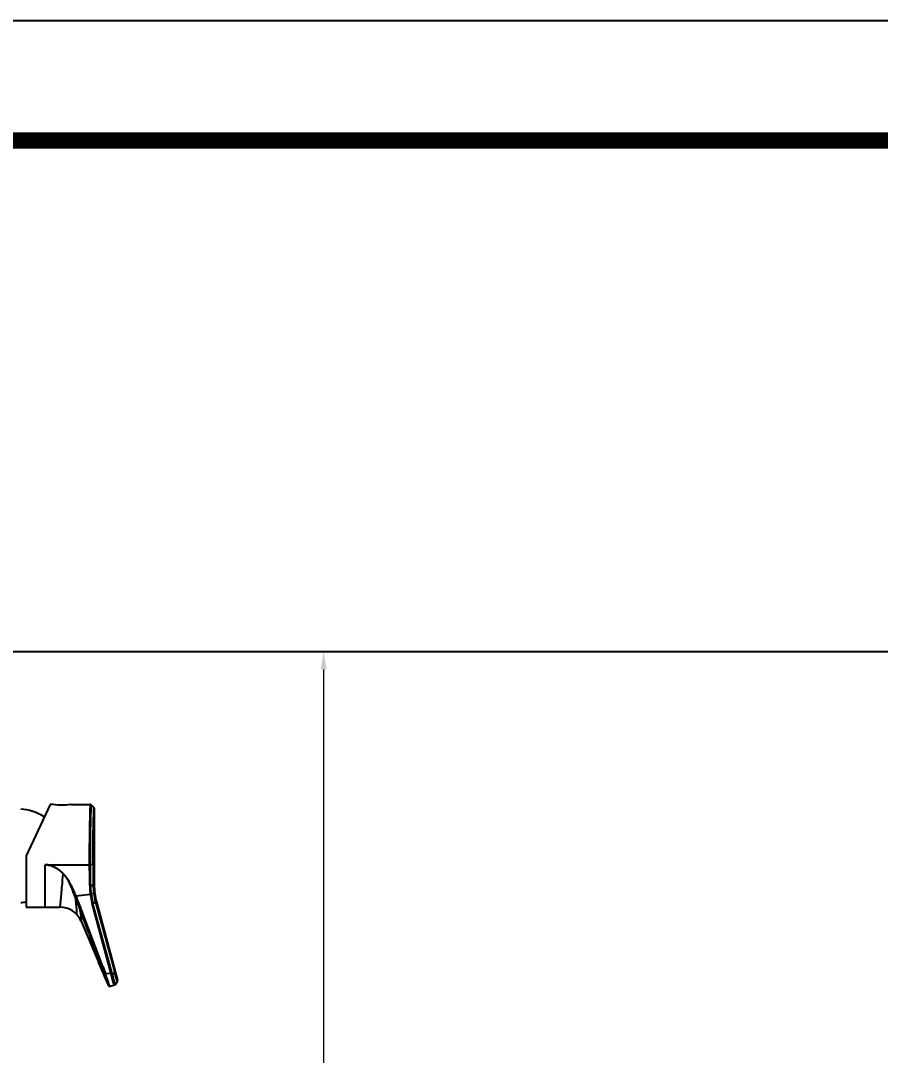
# Model space of a CAD drawing. Extents: x 0 to 3160, y 0 to 2315.
# Drawn here: x 1102.1 to 1487.7, y 1851 to 2315 of the extents above; entities that cross this region are included whole.
import ezdxf

# ---------------------------------------------------------------- set-up
doc = ezdxf.new("R2010")
doc.units = 0
doc.header["$LTSCALE"] = 3
doc.header["$MEASUREMENT"] = 0
doc.header["$PDMODE"] = 3
doc.header["$PDSIZE"] = -10
doc.layers.get('0').update_dxf_attribs({"linetype": 'CONTINUOUS'})
doc.layers.get('DEFPOINTS').update_dxf_attribs({"linetype": 'CONTINUOUS'})
doc.styles.add('Daelim Dimension', font='')
doc.styles.get('Daelim Dimension').set_extended_font_data('나눔고딕')
doc.dimstyles.new('DEFAULT', dxfattribs={"dimscale": 2, "dimtxt": 2, "dimasz": 2, "dimexe": 0, "dimexo": 2, "dimgap": 1, "dimtad": 1, "dimdec": 1, "dimzin": 9, "dimdsep": 46, "dimtxsty": 'Daelim Dimension', "dimcen": 0.5, "dimclrd": 252, "dimclre": 252, "dimclrt": 3, "dimadec": 1, "dimazin": 0, "dimtfac": 1, "dimtdec": 1, "dimtix": 1, "dimtmove": 0, "dimatfit": 3, "dimfxl": 1, "dimtolj": 1, "dimtzin": 1, "dimlwd": 9, "dimlwe": 9, "dimarcsym": 0})

# ---------------------------------------------------------------- blocks, each defined once
blk = doc.blocks.new('*D12')
at = {"color": 5, "lineweight": 9, "ltscale": 0.5, "transparency": 16777216}
for p, q in [((1215.42, 2032.07), (1240.01, 2032.07)), ((1238.01, 2024.07), (1238.01, 1495.97)), ((983.13, 1487.97), (1240.01, 1487.97))]:
    blk.add_line(p, q, dxfattribs=at)
at = {"color": 5, "ltscale": 0.5, "transparency": 16777216}
for points in [[(1236.68, 2024.07), (1239.34, 2024.07), (1238.01, 2032.07)], [(1236.68, 1495.97), (1239.34, 1495.97), (1238.01, 1487.97)]]:
    blk.add_solid(points, dxfattribs=at)
at = {"layer": 'DEFPOINTS', "color": 0, "ltscale": 0.5, "transparency": 16777216}
for p in [(1211.42, 2032.07), (979.13, 1487.97), (1238.01, 1487.97)]:
    blk.add_point(p, dxfattribs=at)
at = {"color": 7, "ltscale": 0.5, "transparency": 16777216, "insert": (1225.24, 1760.02), "char_height": 20, "attachment_point": 5, "rotation": 90, "style": 'Daelim Dimension'}
blk.add_mtext('\\A1;544', dxfattribs=at)

msp = doc.modelspace()

# ---------------------------------------------------------------- linework, layer by layer
at = {"ltscale": 0.5}
msp.add_line((471.5, 2032.07), (1951.34, 2032.07), dxfattribs=at)
at = {"color": 7, "linetype": 'Continuous'}
for p, q in [((1115.36, 1963.47), (1104.63, 1940.47)), ((1116.63, 1963.47), (1115.36, 1963.47)), ((1116.73, 1963.45), (1116.63, 1963.47)), ((1124.63, 1963.47), (1124.53, 1963.45)), ((1124.63, 1963.47), (1133.42, 1963.47)), ((1133.42, 1963.47), (1133.45, 1963.47)), ((1133.45, 1963.47), (1133.45, 1963.47)), ((1133.61, 1963.43), (1133.45, 1963.47)), ((1133.76, 1963.34), (1133.61, 1963.43)), ((1133.78, 1963.32), (1133.76, 1963.34)), ((1134.99, 1962.12), (1133.78, 1963.33)), ((1135.13, 1961.77), (1135.13, 1961.78)), ((1135.13, 1961.77), (1135.13, 1927.42)), ((1112.6, 1957.98), (1112.6, 1957.57)), ((1104.63, 1940.47), (1104.63, 1917.47)), ((1134.81, 1927.42), (1134.81, 1927.45)), ((1127.16, 1921.99), (1126.96, 1922.46)), ((1104.63, 1917.47), (1119.63, 1917.47)), ((1142.78, 1887.54), (1134.21, 1919.04)), ((1143.13, 1887.65), (1134.55, 1919.15)), ((1135.72, 1919.62), (1144.31, 1888.09)), ((1135.86, 1919.74), (1135.86, 1919.71)), ((1136.14, 1919.79), (1145.55, 1884.64)), ((1137.09, 1892.54), (1137.09, 1892.54)), ((1143.15, 1887.59), (1144.31, 1888.09)), ((1145.43, 1884.24), (1144.58, 1882.76)), ((1144.65, 1882.78), (1145.5, 1884.26)), ((1145.5, 1884.26), (1145.57, 1884.43)), ((1141.41, 1882.38), (1141.41, 1882.38)), ((1141.41, 1882.38), (1141.41, 1882.38)), ((1141.41, 1882.38), (1141.45, 1882.29)), ((1141.45, 1882.29), (1141.61, 1882.11)), ((1141.61, 1882.11), (1141.81, 1882)), ((1142.23, 1881.98), (1144.35, 1882.55)), ((1142.23, 1881.98), (1142.23, 1881.98)), ((1144.58, 1882.76), (1144.65, 1882.78))]:
    msp.add_line(p, q, dxfattribs=at)
at = {"color": 9, "linetype": 'Continuous'}
for p, q in [((1133.42, 1963.23), (1133.42, 1963.47)), ((1113.13, 1917.47), (1113.13, 1936.47)), ((1113.13, 1936.47), (1133.05, 1936.47)), ((1133.4, 1936.5), (1134.61, 1936.71)), ((1133.45, 1927.22), (1134.66, 1927.4)), ((1134.66, 1927.4), (1134.66, 1927.37)), ((1134.81, 1927.42), (1135.13, 1927.42)), ((1126.96, 1922.46), (1133.36, 1923.3)), ((1133.71, 1923.37), (1134.9, 1923.71)), ((1138.95, 1890.79), (1129.12, 1917.05)), ((1134.55, 1919.15), (1135.72, 1919.65)), ((1135.72, 1919.65), (1135.72, 1919.62)), ((1136.14, 1919.79), (1135.86, 1919.71)), ((1137.12, 1892.54), (1137.09, 1892.54)), ((1137.33, 1892.54), (1137.12, 1892.54)), ((1137.55, 1892.54), (1137.33, 1892.54)), ((1138.3, 1890.65), (1137.55, 1892.54)), ((1142.78, 1887.54), (1140.11, 1887.7)), ((1145.5, 1884.26), (1145.43, 1884.24)), ((1145.48, 1884.62), (1145.55, 1884.64)), ((1141.41, 1882.38), (1141.41, 1882.38)), ((1144.28, 1882.53), (1144.28, 1882.53)), ((1144.28, 1882.53), (1144.28, 1882.53))]:
    msp.add_line(p, q, dxfattribs=at)
at = {"ltscale": 0.5}
msp.add_lwpolyline([(0, 0), (3159.52, 0), (3159.52, 2315.04), (0, 2315.04)], close=True, dxfattribs=at)
at = {"color": 5, "linetype": 'ByBlock', "lineweight": 200, "const_width": 7.28}
msp.add_lwpolyline([(50.81, 99.13), (3108.41, 99.13), (3108.41, 2261.29), (50.81, 2261.29)], close=True, dxfattribs=at)
at = {"color": 7, "linetype": 'Continuous'}
for points in [[(1135.04, 1962.06), (1135.01, 1962.09), (1134.99, 1962.11), (1134.99, 1962.12)], [(1135.05, 1962.03), (1135.04, 1962.06), (1135.01, 1962.09), (1134.99, 1962.11), (1134.99, 1962.12)], [(1135.13, 1961.78), (1135.13, 1961.81), (1135.13, 1961.83), (1135.12, 1961.86), (1135.12, 1961.89), (1135.11, 1961.92), (1135.1, 1961.95), (1135.09, 1961.97), (1135.07, 1962), (1135.05, 1962.03)], [(1129.21, 1911.13), (1136.59, 1893.74), (1136.71, 1893.47), (1136.92, 1892.96), (1137.09, 1892.54)], [(1137.09, 1892.54), (1137.69, 1891.1), (1138.12, 1890.07), (1138.59, 1888.94), (1139.1, 1887.73), (1139.64, 1886.46), (1140.21, 1885.14), (1140.8, 1883.77), (1141.41, 1882.38)], [(1145.57, 1884.43), (1145.56, 1884.61), (1145.55, 1884.64)], [(1141.81, 1882), (1142.04, 1881.96), (1142.23, 1881.98)]]:
    msp.add_lwpolyline(points, dxfattribs=at)
for centre, radius, start, end in [((1133.42, 1962.97), 0.503, 70.7889, 87.3249), ((1133.42, 1962.97), 0.5, 64.906, 70.7316), ((1133.42, 1962.97), 0.502, 51.6984, 64.8688), ((1133.43, 1962.97), 0.5, 44.8998, 51.6973), ((1101.11, 1940.47), 20.94, 56.7081, 87.1971), ((1134.63, 1961.76), 0.503, 29.899, 44.9361), ((1134.63, 1961.76), 0.501, 14.8141, 29.841), ((1134.63, 1961.76), 0.503, 0.2717, 14.7584), ((1164.63, 1927.42), 29.5, 180, 195), ((1101.11, 1940.47), 20.94, 272.8029, 279.6933), ((1119.63, 1907.07), 10.4, 23, 90), ((1145.07, 1884.51), 0.5, 330.0056, 15.002), ((1142.05, 1882.66), 0.705, 203.6742, 218.9127), ((1142.05, 1882.66), 0.7, 203.6388, 283.6739), ((1142.05, 1882.66), 0.699, 218.9041, 224.1828), ((1142.05, 1882.65), 0.693, 224.195, 227.3868), ((1142.05, 1882.65), 0.697, 227.3855, 229.0313), ((1142.05, 1882.66), 0.703, 229.0455, 239.0846), ((1142.05, 1882.66), 0.7, 239.0872, 244.3741), ((1142.05, 1882.65), 0.697, 244.3805, 247.3759), ((1142.05, 1882.66), 0.702, 247.3841, 255.944), ((1142.05, 1882.66), 0.701, 255.9464, 258.524), ((1142.05, 1882.65), 0.697, 258.5207, 264.5473), ((1142.05, 1882.65), 0.694, 264.5575, 266.9278), ((1142.05, 1882.66), 0.706, 266.9579, 283.5826), ((1142.05, 1882.65), 0.688, 283.6384, 285.0003), ((1144.15, 1883.01), 0.501, 284.8135, 293.213), ((1144.22, 1883.03), 0.5, 284.9967, 329.9978)]:
    msp.add_arc(centre, radius, start, end, dxfattribs=at)
at = {"color": 9, "linetype": 'Continuous'}
for centre, radius, start, end in [((1113.06, 1927.31), 9.16, 83.5528, 89.5335), ((1117.12, 1936.81), 5.93, 312.4736, 313.3264), ((1164.67, 1927.38), 31.23, 180.2927, 187.3772), ((1164.6, 1927.55), 29.94, 180.3457, 187.3721), ((1164.64, 1927.58), 29.84, 180.3017, 187.3119), ((1252.36, 1972.08), 135.47, 201.5671, 201.7797), ((994.92, 1866.64), 143.36, 20.5885, 22.7152), ((1164.68, 1927.33), 31.58, 187.3284, 195.2274), ((1164.68, 1927.38), 31.24, 187.3708, 195.2703), ((1164.7, 1927.56), 30.05, 187.3762, 195.2705), ((1164.67, 1927.58), 29.86, 187.317, 195.2217), ((1520.42, 2048.3), 413.74, 202.115, 203.643), ((1509.34, 2029.03), 396.01, 200.4532, 200.9319), ((1533.97, 2038.31), 421.67, 200.4771, 200.9262), ((1149.03, 1889.06), 6.43, 193.6769, 194.2217), ((1145, 1884.49), 0.501, 330.0959, 14.9617), ((1144.15, 1883.01), 0.5, 284.9945, 330.0053)]:
    msp.add_arc(centre, radius, start, end, dxfattribs=at)
at = {"color": 7, "linetype": 'Continuous'}
for points, knots in [([(1124.53, 1963.45), (1123.25, 1963.24), (1120.63, 1963.01), (1118.02, 1963.24), (1116.73, 1963.45)], [0, 0, 0, 0, 0.500046, 1, 1, 1, 1]), ([(1143.15, 1887.59), (1143.12, 1887.58), (1143.01, 1887.53), (1142.89, 1887.5), (1142.8, 1887.48)], [0, 0, 0, 0, 0.217689, 1, 1, 1, 1]), ([(1144.58, 1882.76), (1144.56, 1882.72), (1144.49, 1882.63), (1144.39, 1882.57), (1144.35, 1882.55)], [0, 0, 0, 0, 0.499897, 1, 1, 1, 1])]:
    msp.add_open_spline(points, degree=3, knots=knots, dxfattribs=at)
at = {"color": 9, "linetype": 'Continuous'}
for points, knots in [([(1133.05, 1936.47), (1133.03, 1939.52), (1133.04, 1945.34), (1133.13, 1952.31), (1133.24, 1957.15), (1133.31, 1959.88), (1133.37, 1961.83), (1133.4, 1962.86), (1133.42, 1963.23)], [0, 0, 0, 0, 0.341522, 0.652701, 0.781148, 0.884402, 0.958339, 1, 1, 1, 1]), ([(1133.4, 1936.5), (1133.39, 1938.15), (1133.38, 1941.45), (1133.4, 1945.53), (1133.44, 1948.71), (1133.47, 1950.98), (1133.51, 1953.11), (1133.54, 1955.1), (1133.59, 1956.91), (1133.63, 1958.52), (1133.67, 1959.74), (1133.69, 1960.6), (1133.71, 1961.16), (1133.72, 1961.65), (1133.74, 1962.09), (1133.75, 1962.45), (1133.76, 1962.72), (1133.77, 1962.9), (1133.77, 1963.01), (1133.77, 1963.1), (1133.77, 1963.18), (1133.78, 1963.23), (1133.78, 1963.27), (1133.78, 1963.29), (1133.78, 1963.3), (1133.78, 1963.32), (1133.78, 1963.32), (1133.78, 1963.32), (1133.78, 1963.33)], [0, 0, 0, 0, 0.185033, 0.368314, 0.456558, 0.541136, 0.621059, 0.69537, 0.763153, 0.823632, 0.876111, 0.899147, 0.919946, 0.938436, 0.95457, 0.968307, 0.979613, 0.984346, 0.988462, 0.991957, 0.994829, 0.997073, 0.997959, 0.998686, 0.999254, 0.999662, 0.999911, 1, 1, 1, 1]), ([(1134.61, 1936.71), (1134.6, 1938.28), (1134.59, 1941.4), (1134.61, 1945.27), (1134.64, 1948.29), (1134.68, 1950.43), (1134.71, 1952.45), (1134.75, 1954.33), (1134.8, 1956.05), (1134.84, 1957.58), (1134.87, 1958.73), (1134.9, 1959.54), (1134.91, 1960.07), (1134.93, 1960.54), (1134.94, 1960.95), (1134.96, 1961.3), (1134.96, 1961.55), (1134.97, 1961.72), (1134.97, 1961.82), (1134.98, 1961.91), (1134.98, 1961.98), (1134.98, 1962.03), (1134.98, 1962.07), (1134.98, 1962.08), (1134.98, 1962.1), (1134.98, 1962.11), (1134.99, 1962.11), (1134.98, 1962.12), (1134.99, 1962.12)], [0, 0, 0, 0, 0.185198, 0.368619, 0.456922, 0.541537, 0.621459, 0.695739, 0.763499, 0.823939, 0.876346, 0.89934, 0.920105, 0.938575, 0.954699, 0.968426, 0.979716, 0.98444, 0.988545, 0.992029, 0.994889, 0.99712, 0.997999, 0.998719, 0.999279, 0.99968, 0.99992, 1, 1, 1, 1]), ([(1134.76, 1936.77), (1134.75, 1938.31), (1134.74, 1941.39), (1134.77, 1945.9), (1134.82, 1950.16), (1134.89, 1953.45), (1134.95, 1955.8), (1134.99, 1957.3), (1135.03, 1958.61), (1135.06, 1959.7), (1135.09, 1960.56), (1135.11, 1961.13), (1135.12, 1961.46), (1135.13, 1961.62), (1135.13, 1961.71), (1135.13, 1961.75), (1135.13, 1961.76)], [0, 0, 0, 0, 0.185313, 0.368853, 0.541811, 0.696075, 0.763791, 0.824178, 0.876578, 0.920336, 0.954851, 0.979813, 0.988621, 0.994925, 0.998716, 1, 1, 1, 1]), ([(1114.09, 1936.41), (1114.77, 1936.33), (1116.12, 1936), (1117.67, 1935.24), (1118.82, 1934.49), (1119.91, 1933.65), (1120.66, 1932.94), (1121.12, 1932.44)], [0, 0, 0, 0, 0.250424, 0.50058, 0.625631, 0.750567, 1, 1, 1, 1]), ([(1121.19, 1932.5), (1120.94, 1932.74), (1120.45, 1933.22), (1119.67, 1933.9), (1118.84, 1934.51), (1117.97, 1935.07), (1117.06, 1935.55), (1116.26, 1935.88), (1115.61, 1936.1), (1115.11, 1936.24), (1114.6, 1936.35), (1114.26, 1936.4), (1114.09, 1936.41)], [0, 0, 0, 0, 0.12469, 0.249398, 0.374231, 0.499136, 0.624143, 0.749336, 0.81195, 0.874572, 0.937327, 1, 1, 1, 1]), ([(1133.05, 1936.47), (1133.08, 1936.47), (1133.2, 1936.47), (1133.31, 1936.48), (1133.4, 1936.5)], [0, 0, 0, 0, 0.273761, 1, 1, 1, 1]), ([(1133.1, 1927.2), (1133.09, 1928.75), (1133.08, 1931.84), (1133.06, 1934.93), (1133.05, 1936.47)], [0, 0, 0, 0, 0.500525, 1, 1, 1, 1]), ([(1133.45, 1927.22), (1133.44, 1927.99), (1133.43, 1931.09), (1133.41, 1934.18), (1133.4, 1936.5)], [0, 0, 0, 0, 0.250317, 1, 1, 1, 1]), ([(1134.76, 1936.77), (1134.76, 1936.76), (1134.74, 1936.75), (1134.69, 1936.72), (1134.64, 1936.71), (1134.61, 1936.71)], [0, 0, 0, 0, 0.123837, 0.328269, 1, 1, 1, 1]), ([(1134.61, 1936.71), (1134.61, 1935.93), (1134.63, 1932.83), (1134.65, 1929.73), (1134.66, 1927.4)], [0, 0, 0, 0, 0.249517, 1, 1, 1, 1]), ([(1134.81, 1927.45), (1134.8, 1928.23), (1134.79, 1931.33), (1134.77, 1934.44), (1134.76, 1936.77)], [0, 0, 0, 0, 0.250338, 1, 1, 1, 1]), ([(1121.12, 1932.44), (1120.87, 1930.56), (1120.61, 1927.79), (1120.33, 1924.24), (1120.15, 1921.93), (1119.99, 1920.06), (1119.84, 1918.81), (1119.74, 1918.1), (1119.69, 1917.75), (1119.65, 1917.55), (1119.63, 1917.47)], [0, 0, 0, 0, 0.376723, 0.554589, 0.711353, 0.838281, 0.929577, 0.961018, 0.983027, 1, 1, 1, 1]), ([(1121.12, 1932.44), (1121.45, 1932.08), (1122.07, 1931.34), (1122.9, 1930.15), (1123.61, 1928.9), (1124.44, 1927.17), (1125.33, 1924.95), (1126.02, 1923.17), (1126.37, 1922.29)], [0, 0, 0, 0, 0.12589, 0.251599, 0.377071, 0.502204, 0.751313, 1, 1, 1, 1]), ([(1126.96, 1922.46), (1126.88, 1922.69), (1126.74, 1923.03), (1126.54, 1923.47), (1126.35, 1923.91), (1126.11, 1924.47), (1125.82, 1925.14), (1125.52, 1925.8), (1125.1, 1926.67), (1124.55, 1927.76), (1123.84, 1929.03), (1123.05, 1930.25), (1122.17, 1931.42), (1121.53, 1932.15), (1121.19, 1932.5)], [0, 0, 0, 0, 0.06237, 0.093604, 0.124822, 0.187232, 0.249651, 0.312101, 0.374572, 0.499528, 0.624533, 0.749603, 0.874761, 1, 1, 1, 1]), ([(1133.1, 1927.2), (1133.13, 1927.2), (1133.25, 1927.2), (1133.36, 1927.21), (1133.45, 1927.22)], [0, 0, 0, 0, 0.274004, 1, 1, 1, 1]), ([(1133.1, 1927.2), (1133.1, 1926.87), (1133.11, 1926.22), (1133.16, 1925.41), (1133.2, 1924.76), (1133.26, 1924.11), (1133.32, 1923.63), (1133.36, 1923.3)], [0, 0, 0, 0, 0.250053, 0.500133, 0.625127, 0.750093, 1, 1, 1, 1]), ([(1134.81, 1927.45), (1134.81, 1927.45), (1134.79, 1927.43), (1134.74, 1927.41), (1134.69, 1927.4), (1134.66, 1927.4)], [0, 0, 0, 0, 0.116276, 0.31903, 1, 1, 1, 1]), ([(1134.81, 1927.42), (1134.81, 1927.41), (1134.79, 1927.4), (1134.74, 1927.38), (1134.69, 1927.37), (1134.66, 1927.37)], [0, 0, 0, 0, 0.116849, 0.319957, 1, 1, 1, 1]), ([(1126.37, 1922.29), (1126.4, 1922.29), (1126.48, 1922.3), (1126.62, 1922.34), (1126.79, 1922.39), (1126.9, 1922.44), (1126.96, 1922.46)], [0, 0, 0, 0, 0.159986, 0.392752, 0.680516, 1, 1, 1, 1]), ([(1126.56, 1921.82), (1126.59, 1921.82), (1126.67, 1921.83), (1126.81, 1921.87), (1126.97, 1921.92), (1127.1, 1921.97), (1127.16, 1921.99)], [0, 0, 0, 0, 0.154054, 0.385518, 0.675792, 1, 1, 1, 1]), ([(1126.56, 1921.82), (1126.88, 1921), (1127.53, 1919.37), (1128.16, 1917.73), (1128.47, 1916.9)], [0, 0, 0, 0, 0.499202, 1, 1, 1, 1]), ([(1126.56, 1921.82), (1126.61, 1921.38), (1126.73, 1920.48), (1126.86, 1919.33), (1126.96, 1918.4), (1127.03, 1917.72), (1127.08, 1917.09), (1127.12, 1916.5), (1127.14, 1915.97), (1127.15, 1915.52), (1127.15, 1915.14), (1127.14, 1914.87), (1127.13, 1914.7), (1127.12, 1914.59), (1127.11, 1914.51), (1127.1, 1914.44), (1127.1, 1914.4), (1127.09, 1914.36), (1127.09, 1914.35), (1127.08, 1914.33), (1127.08, 1914.33)], [0, 0, 0, 0, 0.175161, 0.364378, 0.458605, 0.549599, 0.635375, 0.714131, 0.784432, 0.845199, 0.895727, 0.935803, 0.951923, 0.965526, 0.976696, 0.985515, 0.992092, 0.996591, 0.999173, 1, 1, 1, 1]), ([(1133.36, 1923.3), (1133.39, 1923.31), (1133.51, 1923.32), (1133.62, 1923.35), (1133.71, 1923.37)], [0, 0, 0, 0, 0.273049, 1, 1, 1, 1]), ([(1135.05, 1923.78), (1135.05, 1923.77), (1135.04, 1923.76), (1134.99, 1923.73), (1134.94, 1923.72), (1134.9, 1923.71)], [0, 0, 0, 0, 0.117592, 0.320732, 1, 1, 1, 1]), ([(1128.47, 1916.9), (1128.48, 1916.9), (1128.51, 1916.89), (1128.56, 1916.89), (1128.62, 1916.9), (1128.74, 1916.93), (1128.91, 1916.97), (1129.05, 1917.02), (1129.12, 1917.05)], [0, 0, 0, 0, 0.043949, 0.114922, 0.213183, 0.336349, 0.643367, 1, 1, 1, 1]), ([(1128.47, 1916.9), (1128.55, 1916.57), (1128.69, 1915.88), (1128.89, 1914.82), (1129.05, 1913.78), (1129.17, 1912.84), (1129.23, 1912.17), (1129.24, 1911.74), (1129.24, 1911.51), (1129.24, 1911.36), (1129.23, 1911.26), (1129.22, 1911.21), (1129.22, 1911.18), (1129.21, 1911.15), (1129.21, 1911.14), (1129.21, 1911.13), (1129.21, 1911.13)], [0, 0, 0, 0, 0.174209, 0.364503, 0.551531, 0.717428, 0.848693, 0.898838, 0.938274, 0.9672, 0.977962, 0.986392, 0.992623, 0.996842, 0.99924, 1, 1, 1, 1]), ([(1128.47, 1916.9), (1129.29, 1914.71), (1131.34, 1909.25), (1134.61, 1900.49), (1137.07, 1893.93), (1138.29, 1890.65)], [0, 0, 0, 0, 0.249973, 0.625002, 1, 1, 1, 1]), ([(1134.55, 1919.15), (1134.53, 1919.14), (1134.42, 1919.1), (1134.3, 1919.06), (1134.21, 1919.04)], [0, 0, 0, 0, 0.218722, 1, 1, 1, 1]), ([(1135.86, 1919.74), (1135.86, 1919.74), (1135.84, 1919.72), (1135.82, 1919.7), (1135.77, 1919.68), (1135.74, 1919.66), (1135.72, 1919.65)], [0, 0, 0, 0, 0.113538, 0.315951, 0.614145, 1, 1, 1, 1]), ([(1138.94, 1890.79), (1138.87, 1890.77), (1138.73, 1890.72), (1138.55, 1890.67), (1138.44, 1890.65), (1138.37, 1890.64), (1138.33, 1890.64), (1138.3, 1890.64), (1138.29, 1890.65)], [0, 0, 0, 0, 0.360499, 0.669425, 0.792363, 0.889483, 0.958442, 1, 1, 1, 1]), ([(1139.46, 1887.55), (1139.47, 1887.55), (1139.5, 1887.54), (1139.54, 1887.54), (1139.6, 1887.55), (1139.72, 1887.57), (1139.89, 1887.62), (1140.04, 1887.67), (1140.11, 1887.7)], [0, 0, 0, 0, 0.039409, 0.106431, 0.202373, 0.324982, 0.635636, 1, 1, 1, 1]), ([(1139.46, 1887.55), (1139.59, 1887.22), (1139.84, 1886.56), (1140.2, 1885.61), (1140.49, 1884.86), (1140.69, 1884.3), (1140.83, 1883.93), (1140.96, 1883.59), (1141.07, 1883.29), (1141.17, 1883.03), (1141.25, 1882.81), (1141.31, 1882.65), (1141.35, 1882.55), (1141.37, 1882.49), (1141.39, 1882.44), (1141.4, 1882.41), (1141.4, 1882.39), (1141.41, 1882.38), (1141.41, 1882.38)], [0, 0, 0, 0, 0.195631, 0.381501, 0.552475, 0.630625, 0.702833, 0.768353, 0.826687, 0.877391, 0.920048, 0.954194, 0.967882, 0.979205, 0.988095, 0.994529, 0.9985, 1, 1, 1, 1]), ([(1142.23, 1881.98), (1142.23, 1881.98), (1142.21, 1881.99), (1142.18, 1882.02), (1142.14, 1882.1), (1142.07, 1882.24), (1141.99, 1882.42), (1141.89, 1882.66), (1141.78, 1882.95), (1141.65, 1883.29), (1141.46, 1883.81), (1141.19, 1884.55), (1140.85, 1885.52), (1140.49, 1886.59), (1140.24, 1887.32), (1140.11, 1887.7)], [0, 0, 0, 0, 0.00244, 0.006785, 0.022313, 0.047118, 0.081074, 0.123768, 0.174575, 0.232974, 0.298447, 0.448222, 0.618453, 0.80421, 1, 1, 1, 1]), ([(1143.13, 1887.65), (1143.1, 1887.64), (1142.99, 1887.6), (1142.88, 1887.56), (1142.78, 1887.54)], [0, 0, 0, 0, 0.218674, 1, 1, 1, 1]), ([(1144.28, 1882.53), (1144.22, 1882.52), (1144.13, 1882.6), (1144.04, 1882.73), (1143.95, 1882.9), (1143.86, 1883.1), (1143.77, 1883.35), (1143.68, 1883.63), (1143.54, 1884.08), (1143.37, 1884.72), (1143.1, 1885.9), (1142.92, 1886.83), (1142.8, 1887.48)], [0, 0, 0, 0, 0.0318, 0.058617, 0.093515, 0.136363, 0.186819, 0.244454, 0.308793, 0.45551, 0.622716, 1, 1, 1, 1]), ([(1143.15, 1887.59), (1143.21, 1887.26), (1143.34, 1886.63), (1143.54, 1885.72), (1143.74, 1884.89), (1143.9, 1884.27), (1144.04, 1883.83), (1144.13, 1883.55), (1144.22, 1883.32), (1144.3, 1883.12), (1144.38, 1882.96), (1144.44, 1882.86), (1144.49, 1882.8), (1144.53, 1882.77), (1144.56, 1882.76), (1144.58, 1882.76)], [0, 0, 0, 0, 0.195178, 0.379566, 0.547995, 0.695551, 0.760033, 0.817626, 0.867872, 0.910356, 0.944697, 0.970629, 0.980496, 0.988454, 1, 1, 1, 1]), ([(1144.31, 1888.09), (1144.33, 1888.08), (1144.37, 1888.08), (1144.42, 1888.11), (1144.45, 1888.13), (1144.46, 1888.15), (1144.46, 1888.15)], [0, 0, 0, 0, 0.38034, 0.674716, 0.883739, 1, 1, 1, 1]), ([(1145.43, 1884.24), (1145.43, 1884.24), (1145.42, 1884.24), (1145.41, 1884.27), (1145.38, 1884.32), (1145.35, 1884.41), (1145.3, 1884.54), (1145.25, 1884.7), (1145.19, 1884.9), (1145.12, 1885.12), (1145.02, 1885.47), (1144.88, 1885.97), (1144.7, 1886.62), (1144.51, 1887.33), (1144.38, 1887.83), (1144.31, 1888.09)], [0, 0, 0, 0, 0.001925, 0.005899, 0.021104, 0.045855, 0.079741, 0.122319, 0.173083, 0.231469, 0.296898, 0.446488, 0.616919, 0.803177, 1, 1, 1, 1]), ([(1144.46, 1888.15), (1144.52, 1887.92), (1144.64, 1887.47), (1144.82, 1886.82), (1144.97, 1886.31), (1145.08, 1885.94), (1145.15, 1885.69), (1145.22, 1885.46), (1145.28, 1885.25), (1145.33, 1885.07), (1145.38, 1884.92), (1145.41, 1884.81), (1145.44, 1884.74), (1145.45, 1884.7), (1145.46, 1884.67), (1145.47, 1884.64), (1145.48, 1884.63), (1145.48, 1884.62), (1145.48, 1884.62)], [0, 0, 0, 0, 0.195178, 0.37978, 0.548743, 0.625914, 0.697388, 0.76255, 0.820867, 0.871855, 0.915048, 0.950036, 0.964331, 0.976419, 0.986175, 0.993445, 0.998081, 1, 1, 1, 1]), ([(1144.58, 1882.76), (1144.58, 1882.76), (1144.58, 1882.76), (1144.58, 1882.76), (1144.58, 1882.76)], [0, 0, 0, 0, 0.527306, 1, 1, 1, 1])]:
    msp.add_open_spline(points, degree=3, knots=knots, dxfattribs=at)
at = {"color": 7, "linetype": 'Continuous'}
msp.add_open_spline([(1144.46, 1888.15), (1141.6, 1898.67), (1138.73, 1909.19), (1135.86, 1919.71)], degree=3, dxfattribs=at)
at = {"color": 9, "linetype": 'Continuous'}
msp.add_open_spline([(1143.13, 1887.65), (1143.13, 1887.63), (1143.14, 1887.61), (1143.15, 1887.59)], degree=3, dxfattribs=at)

# ---------------------------------------------------------------- dimensions: what is measured, and where the dimension line sits
at = {"color": 5, "ltscale": 0.5}
dim = msp.add_linear_dim(base=(1238.01, 1487.97), p1=(1211.42, 2032.07), p2=(979.13, 1487.97), angle=90, dimstyle='DEFAULT', override={"dimtxt": 10, "dimasz": 4, "dimexe": 1, "dimdec": 0, "dimclrd": 5, "dimclre": 5, "dimclrt": 7}, dxfattribs=at)
dim.commit()
dim.dimension.update_dxf_attribs({"geometry": '*D12', "text_midpoint": (1225.24, 1760.02)})

doc.saveas('drawing.dxf')
